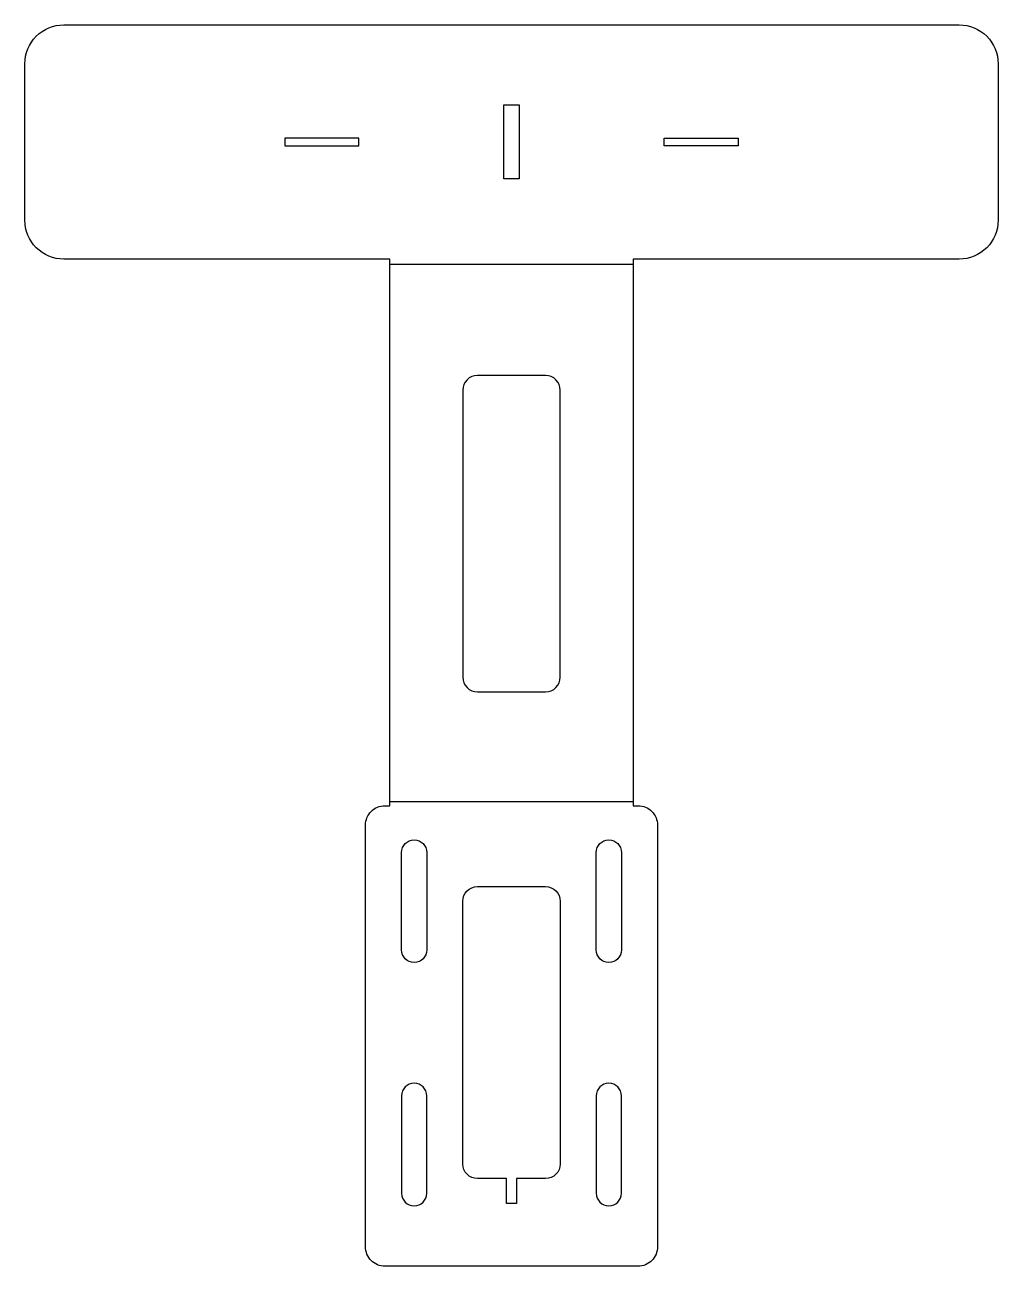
# Model space of a CAD drawing. Extents: x -100 to 100, y -95 to 160.
import ezdxf

# ---------------------------------------------------------------- set-up
doc = ezdxf.new("R2010")
doc.units = 0

msp = doc.modelspace()

# ---------------------------------------------------------------- linework, layer by layer
at = {"layer": '1'}
for points in [[(100, 152.16), (100, 120.02, -0.414214), (92, 112.02), (25, 112.02), (25, -0.31), (26, -0.31, -0.414214), (30, -4.31), (30, -90.95, -0.414214), (26, -94.95), (-26, -94.95, -0.414214), (-30, -90.95), (-30, -4.31, -0.414214), (-26, -0.31), (-25, -0.31), (-25, 112.02), (-92, 112.02, -0.414214), (-100, 120.02), (-100, 152.16, -0.414214), (-92, 160.16), (92, 160.16, -0.414214)], [(10, 85.09, 0.414214), (7, 88.09), (-7, 88.09, 0.414214), (-10, 85.09), (-10, 26.09, 0.414214), (-7, 23.09), (7, 23.09, 0.414214), (10, 26.09)], [(-17.4, -9.95), (-17.4, -29.95, -1), (-22.6, -29.95), (-22.6, -9.95, -1)], [(22.6, -9.95), (22.6, -29.95, -1), (17.4, -29.95), (17.4, -9.95, -1)], [(10, -19.95), (10, -73.95, -0.414214), (7, -76.95), (1.05, -76.95), (1.05, -82.05), (-1.05, -82.05), (-1.05, -76.95), (-7, -76.95, -0.414214), (-10, -73.95), (-10, -19.95, -0.414214), (-7, -16.95), (7, -16.95, -0.414214)], [(-17.4, -59.95, 1), (-22.6, -59.95), (-22.6, -79.95, 1), (-17.4, -79.95)], [(22.6, -59.95, 1), (17.4, -59.95), (17.4, -79.95, 1), (22.6, -79.95)]]:
    msp.add_lwpolyline(points, format="xyb", close=True, dxfattribs=at)
for points in [[(1.55, 143.69), (1.55, 128.49), (-1.55, 128.49), (-1.55, 143.69)], [(-31.4, 136.89), (-46.6, 136.89), (-46.6, 135.29), (-31.4, 135.29)], [(46.6, 136.89), (46.6, 135.29), (31.4, 135.29), (31.4, 136.89)]]:
    msp.add_lwpolyline(points, close=True, dxfattribs=at)
at = {"layer": '2'}
for p, q in [((25, 110.91), (-25, 110.91)), ((-25, 0.53), (25, 0.53))]:
    msp.add_line(p, q, dxfattribs=at)

doc.saveas('drawing.dxf')
